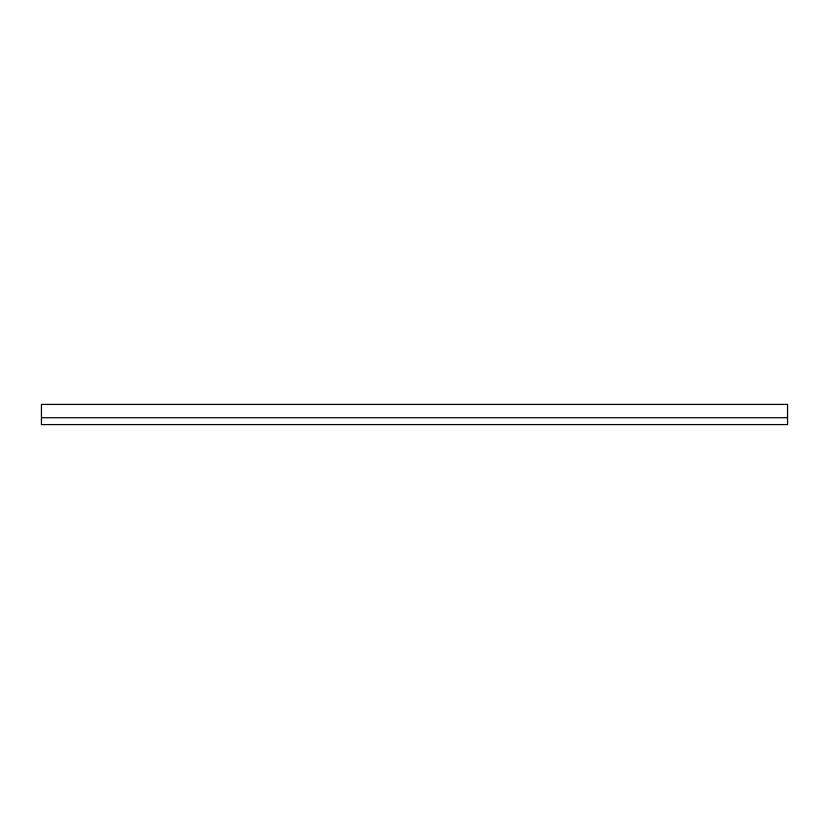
<?xml version="1.0" encoding="UTF-8"?>
<svg xmlns="http://www.w3.org/2000/svg" width="829" height="829" viewBox="0 0 829 829"><rect width="100%" height="100%" fill="white"/><g stroke="black" fill="none" stroke-linecap="round" stroke-linejoin="round"><path stroke-width="1.24" d="M41.45 417.723L787.55 417.723M787.55 404.417L41.45 404.417L41.45 424.583L787.55 424.583L787.55 404.417"/></g></svg>
